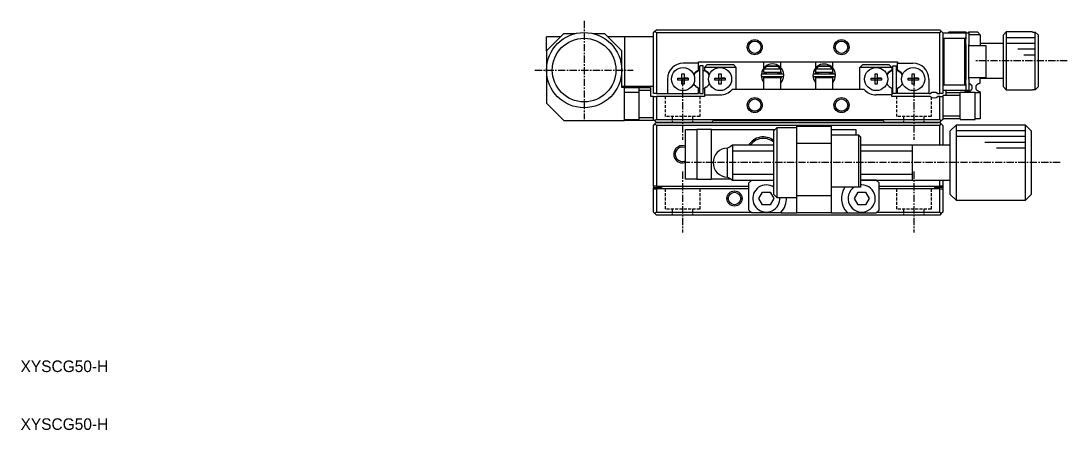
# Model space of a CAD drawing. Extents: x 10 to 381, y 10 to 229.
# Drawn here: x 10.1 to 190.9, y 10 to 80.7 of the extents above; entities that cross this region are included whole.
import ezdxf

# ---------------------------------------------------------------- set-up
doc = ezdxf.new("R2010")
doc.units = 0
doc.linetypes.add('CENTER', pattern=[2, 1.25, -0.25, 0.25, -0.25])
doc.linetypes.add('DASHED', pattern=[0.75, 0.5, -0.25])
doc.layers.get('0').update_dxf_attribs({"linetype": 'CONTINUOUS'})
doc.layers.add('CENTER', color=1, linetype='CENTER')
doc.styles.get("Standard").update_dxf_attribs({"font": 'FGP教科書体NT-M'})

msp = doc.modelspace()

# ---------------------------------------------------------------- linework, layer by layer
at = {"color": 7, "linetype": 'CONTINUOUS'}
for p, q in [((103.94, 78.5), (100.94, 75.5)), ((100.94, 75.5), (100.94, 77.95)), ((103.39, 77.95), (100.94, 77.95)), ((103.94, 78.5), (105.84, 78.5)), ((109.04, 78.5), (110.94, 78.5)), ((113.94, 75.5), (110.94, 78.5)), ((114.44, 77.95), (111.49, 77.95)), ((114.44, 77.95), (114.44, 69.35)), ((119.44, 77.95), (114.44, 77.95)), ((119.44, 78.65), (119.69, 78.9)), ((119.44, 68.15), (119.44, 78.65)), ((119.69, 78.9), (119.94, 79.15)), ((119.69, 78.9), (119.94, 78.65)), ((119.94, 79.15), (168.94, 79.15)), ((119.94, 78.65), (119.94, 68.15)), ((168.94, 78.65), (119.94, 78.65)), ((169.19, 78.9), (168.94, 79.15)), ((168.94, 78.65), (169.19, 78.9)), ((168.94, 68.15), (168.94, 78.65)), ((169.19, 78.9), (169.44, 78.65)), ((169.44, 78.65), (173.44, 78.65)), ((169.44, 78.65), (169.44, 68.15)), ((169.44, 77.85), (169.64, 77.65)), ((170.54, 78.8), (170.39, 78.65)), ((170.54, 78.8), (173.44, 78.8)), ((173.24, 77.65), (173.44, 77.85)), ((173.44, 78.8), (173.44, 78.65)), ((173.44, 78.65), (173.44, 77.85)), ((173.44, 78.65), (173.94, 78.65)), ((173.44, 77.85), (173.44, 77.52)), ((173.44, 77.52), (173.44, 77.85)), ((173.94, 78.8), (175.44, 78.8)), ((173.94, 78.65), (173.94, 78.8)), ((173.94, 78.65), (173.94, 76.65)), ((175.94, 78.3), (173.94, 78.3)), ((175.94, 78.3), (175.44, 78.8)), ((175.94, 78.3), (175.94, 76.4)), ((180.44, 78.8), (179.94, 78.3)), ((179.94, 69.3), (179.94, 78.3)), ((180.44, 78.8), (180.44, 68.8)), ((184.94, 78.8), (180.44, 78.8)), ((184.94, 78.8), (184.94, 78.78)), ((184.94, 78.78), (185.44, 78.78)), ((185.44, 68.81), (185.44, 78.78)), ((185.44, 78.78), (185.94, 78.28)), ((185.94, 78.28), (185.94, 69.32)), ((173.24, 77.65), (169.64, 77.65)), ((169.64, 77.65), (169.64, 69.65)), ((173.24, 69.65), (173.24, 77.65)), ((173.44, 76.65), (173.44, 77.52)), ((173.44, 76.65), (173.44, 70.65)), ((173.94, 70.65), (173.94, 76.65)), ((176.94, 76.4), (173.94, 76.4)), ((179.94, 76.8), (175.94, 76.8)), ((176.94, 70.9), (176.94, 76.4)), ((100.94, 75.5), (100.94, 72.2)), ((113.94, 72.2), (113.94, 75.5)), ((127.24, 73.4), (124.59, 73.4)), ((127.24, 73.65), (159.44, 73.65)), ((127.24, 73.4), (127.24, 73.65)), ((127.24, 72.19), (127.24, 73.4)), ((127.44, 68.15), (127.44, 72.95)), ((128.04, 72.95), (127.44, 72.95)), ((128.04, 68.15), (128.04, 72.95)), ((128.24, 72.65), (128.74, 73.15)), ((128.24, 72.65), (128.24, 72.19)), ((130.94, 72.65), (128.24, 72.65)), ((128.74, 73.15), (133.24, 73.15)), ((133.74, 72.65), (130.94, 72.65)), ((133.24, 73.15), (133.74, 72.65)), ((133.74, 68.85), (133.74, 72.65)), ((138.44, 73.65), (138.44, 72.47)), ((138.44, 72.47), (138.44, 72.47)), ((138.44, 72.47), (138.44, 72.47)), ((138.5, 72.35), (139.03, 72.85)), ((139.03, 72.85), (140.86, 72.85)), ((140.86, 72.85), (139.03, 72.85)), ((140.86, 72.85), (141.39, 72.35)), ((141.44, 72.63), (141.44, 73.65)), ((147.44, 73.65), (147.44, 72.53)), ((147.5, 72.35), (148.03, 72.85)), ((148.03, 72.85), (149.86, 72.85)), ((149.86, 72.85), (148.03, 72.85)), ((149.86, 72.85), (150.39, 72.35)), ((150.44, 72.55), (150.44, 73.65)), ((150.44, 72.55), (150.44, 72.55)), ((150.44, 72.55), (150.44, 72.55)), ((155.14, 72.65), (155.64, 73.15)), ((155.14, 68.85), (155.14, 72.65)), ((157.94, 72.65), (155.14, 72.65)), ((155.64, 73.15), (160.14, 73.15)), ((160.64, 72.65), (157.94, 72.65)), ((159.44, 73.65), (161.64, 73.65)), ((160.14, 73.15), (160.64, 72.65)), ((160.64, 72.65), (160.64, 72.19)), ((160.84, 68.15), (160.84, 72.95)), ((160.84, 72.95), (161.44, 72.95)), ((161.44, 68.15), (161.44, 72.95)), ((161.64, 73.65), (161.64, 73.4)), ((161.64, 73.4), (164.29, 73.4)), ((161.64, 72.19), (161.64, 73.4)), ((100.94, 72.2), (100.94, 66.5)), ((113.94, 69.2), (113.94, 72.2)), ((121.84, 70.65), (121.84, 68.15)), ((123.66, 70.83), (124.36, 70.83)), ((123.66, 70.47), (123.66, 70.83)), ((123.66, 70.83), (124.36, 70.83)), ((124.36, 71.53), (124.72, 71.53)), ((124.36, 70.83), (124.36, 71.53)), ((124.38, 70.82), (124.36, 70.83)), ((124.38, 70.48), (124.38, 70.82)), ((124.38, 70.82), (124.71, 70.82)), ((124.71, 70.82), (124.72, 70.83)), ((124.71, 70.82), (124.71, 70.48)), ((124.72, 71.53), (124.72, 70.83)), ((124.72, 70.83), (125.43, 70.83)), ((125.43, 70.83), (124.72, 70.83)), ((125.43, 70.83), (125.43, 70.47)), ((126.95, 72.02), (127.24, 72.19)), ((128.24, 72.19), (128.54, 72.02)), ((130.06, 70.83), (130.76, 70.83)), ((130.06, 70.47), (130.06, 70.83)), ((130.06, 70.83), (130.76, 70.83)), ((130.76, 71.53), (131.12, 71.53)), ((130.76, 70.83), (130.76, 71.53)), ((130.78, 70.82), (130.76, 70.83)), ((130.78, 70.48), (130.78, 70.82)), ((130.78, 70.82), (131.11, 70.82)), ((131.11, 70.82), (131.12, 70.83)), ((131.11, 70.82), (131.11, 70.48)), ((131.12, 71.53), (131.12, 70.83)), ((131.12, 70.83), (131.83, 70.83)), ((131.83, 70.83), (131.12, 70.83)), ((131.83, 70.83), (131.83, 70.47)), ((138.2, 72.03), (138.06, 71.34)), ((138.17, 71.88), (138.16, 71.85)), ((138.16, 71.85), (138.16, 71.81)), ((138.16, 71.81), (138.16, 71.78)), ((138.16, 71.78), (138.17, 71.74)), ((138.18, 71.95), (138.17, 71.91)), ((138.17, 71.91), (138.17, 71.88)), ((138.17, 71.74), (138.17, 71.71)), ((138.17, 71.71), (138.18, 71.67)), ((138.19, 71.98), (138.18, 71.95)), ((138.18, 71.67), (138.18, 71.64)), ((138.18, 71.64), (138.19, 71.61)), ((138.21, 72.05), (138.19, 72.02)), ((138.19, 72.02), (138.19, 71.98)), ((138.19, 71.61), (138.2, 71.57)), ((138.2, 71.57), (138.22, 71.54)), ((138.22, 72.08), (138.21, 72.05)), ((138.22, 72.09), (138.44, 72.02)), ((138.23, 72.08), (138.22, 72.08)), ((138.22, 72.08), (138.22, 72.08)), ((138.22, 72.08), (138.22, 72.08)), ((138.22, 71.54), (138.23, 71.51)), ((138.24, 72.08), (138.23, 72.08)), ((138.23, 72.08), (138.23, 72.08)), ((138.23, 71.51), (138.23, 71.51)), ((138.25, 72.08), (138.24, 72.08)), ((138.26, 72.08), (138.25, 72.08)), ((138.27, 72.07), (138.26, 72.08)), ((138.26, 72.08), (138.26, 72.08)), ((141.76, 71.51), (138.26, 71.51)), ((138.26, 71.11), (141.76, 71.11)), ((138.28, 72.07), (138.27, 72.07)), ((138.3, 72.07), (138.28, 72.07)), ((138.31, 72.06), (138.3, 72.07)), ((138.32, 72.06), (138.31, 72.06)), ((138.33, 72.05), (138.32, 72.06)), ((138.35, 72.05), (138.33, 72.05)), ((138.36, 72.04), (138.35, 72.05)), ((138.37, 72.04), (138.36, 72.04)), ((138.39, 72.03), (138.37, 72.04)), ((138.4, 72.03), (138.39, 72.03)), ((138.42, 72.02), (138.4, 72.03)), ((138.43, 72.02), (138.42, 72.02)), ((138.44, 72.01), (138.43, 72.02)), ((138.5, 72.35), (138.44, 72.35)), ((138.44, 72.35), (138.44, 71.85)), ((138.44, 71.85), (141.44, 71.85)), ((138.94, 70.85), (138.44, 70.85)), ((141.44, 70.85), (138.44, 70.85)), ((138.44, 70.85), (138.44, 68.85)), ((138.53, 70.85), (138.47, 71.11)), ((141.39, 72.35), (138.5, 72.35)), ((138.56, 71.84), (138.57, 71.85)), ((138.56, 71.83), (138.56, 71.84)), ((138.56, 71.81), (138.56, 71.83)), ((138.56, 71.8), (138.56, 71.81)), ((138.56, 71.78), (138.56, 71.8)), ((138.57, 71.77), (138.56, 71.78)), ((138.57, 71.75), (138.57, 71.77)), ((138.57, 71.74), (138.57, 71.75)), ((138.57, 71.72), (138.57, 71.74)), ((138.58, 71.71), (138.57, 71.72)), ((138.58, 71.7), (138.58, 71.71)), ((138.59, 71.68), (138.58, 71.7)), ((138.6, 71.67), (138.59, 71.68)), ((138.6, 71.66), (138.6, 71.67)), ((138.61, 71.64), (138.6, 71.66)), ((138.61, 71.65), (138.94, 71.65)), ((138.62, 71.63), (138.61, 71.64)), ((138.63, 71.62), (138.62, 71.63)), ((138.64, 71.61), (138.63, 71.62)), ((138.65, 71.6), (138.64, 71.61)), ((138.66, 71.59), (138.65, 71.6)), ((138.67, 71.58), (138.66, 71.59)), ((138.68, 71.57), (138.67, 71.58)), ((138.7, 71.56), (138.68, 71.57)), ((138.71, 71.55), (138.7, 71.56)), ((138.72, 71.55), (138.71, 71.55)), ((138.73, 71.54), (138.72, 71.55)), ((138.75, 71.53), (138.73, 71.54)), ((138.76, 71.53), (138.75, 71.53)), ((138.78, 71.52), (138.76, 71.53)), ((138.79, 71.52), (138.78, 71.52)), ((138.8, 71.52), (138.79, 71.52)), ((138.82, 71.51), (138.8, 71.52)), ((138.83, 71.51), (138.82, 71.51)), ((138.85, 71.51), (138.83, 71.51)), ((138.86, 71.51), (138.85, 71.51)), ((138.94, 71.85), (138.94, 71.51)), ((138.94, 71.11), (138.94, 70.85)), ((140.94, 70.85), (138.94, 70.85)), ((140.94, 70.85), (138.94, 70.85)), ((140.94, 71.51), (140.94, 71.85)), ((140.94, 71.65), (141.41, 71.65)), ((140.94, 70.85), (140.94, 71.11)), ((141.44, 70.85), (140.94, 70.85)), ((141.17, 71.51), (141.16, 71.51)), ((141.18, 71.51), (141.17, 71.51)), ((141.2, 71.51), (141.18, 71.51)), ((141.21, 71.52), (141.2, 71.51)), ((141.22, 71.52), (141.21, 71.52)), ((141.24, 71.52), (141.22, 71.52)), ((141.25, 71.53), (141.24, 71.52)), ((141.27, 71.53), (141.25, 71.53)), ((141.28, 71.54), (141.27, 71.53)), ((141.29, 71.54), (141.28, 71.54)), ((141.31, 71.55), (141.29, 71.54)), ((141.32, 71.56), (141.31, 71.55)), ((141.33, 71.57), (141.32, 71.56)), ((141.34, 71.57), (141.33, 71.57)), ((141.36, 71.58), (141.34, 71.57)), ((141.37, 71.59), (141.36, 71.58)), ((141.38, 71.6), (141.37, 71.59)), ((141.39, 71.61), (141.38, 71.6)), ((141.44, 72.35), (141.39, 72.35)), ((141.4, 71.63), (141.39, 71.61)), ((141.41, 71.64), (141.4, 71.63)), ((141.42, 71.66), (141.41, 71.65)), ((141.41, 71.65), (141.41, 71.64)), ((141.43, 71.68), (141.42, 71.66)), ((141.44, 71.7), (141.43, 71.69)), ((141.43, 71.69), (141.43, 71.68)), ((141.44, 71.85), (141.44, 72.35)), ((141.44, 71.72), (141.44, 71.85)), ((141.45, 71.72), (141.44, 71.7)), ((141.44, 68.85), (141.44, 70.85)), ((141.44, 71.9), (141.46, 71.85)), ((141.44, 71.9), (141.46, 71.85)), ((141.46, 71.76), (141.45, 71.75)), ((141.45, 71.75), (141.45, 71.73)), ((141.45, 71.73), (141.45, 71.72)), ((141.48, 70.82), (141.44, 70.72)), ((141.46, 71.85), (141.55, 71.51)), ((141.46, 71.85), (141.46, 71.83)), ((141.46, 71.83), (141.46, 71.82)), ((141.46, 71.82), (141.46, 71.8)), ((141.46, 71.8), (141.46, 71.79)), ((141.46, 71.79), (141.46, 71.78)), ((141.46, 71.78), (141.46, 71.76)), ((141.55, 71.11), (141.48, 70.82)), ((141.8, 72.08), (141.78, 72.13)), ((141.82, 72.03), (141.8, 72.08)), ((141.96, 71.33), (141.96, 71.43)), ((147.14, 72.02), (147, 71.33)), ((147.11, 71.84), (147.1, 71.8)), ((147.1, 71.8), (147.11, 71.77)), ((147.12, 71.94), (147.11, 71.9)), ((147.11, 71.9), (147.11, 71.87)), ((147.11, 71.87), (147.11, 71.84)), ((147.11, 71.77), (147.11, 71.73)), ((147.11, 71.73), (147.11, 71.7)), ((147.11, 71.7), (147.12, 71.66)), ((147.13, 71.97), (147.12, 71.94)), ((147.12, 71.66), (147.12, 71.63)), ((147.12, 71.63), (147.13, 71.6)), ((147.14, 72), (147.13, 71.97)), ((147.13, 71.6), (147.14, 71.56)), ((147.15, 72.04), (147.14, 72)), ((147.14, 71.56), (147.16, 71.53)), ((147.16, 72.07), (147.15, 72.04)), ((147.16, 72.08), (147.39, 72.01)), ((147.17, 72.07), (147.16, 72.07)), ((147.16, 72.07), (147.16, 72.07)), ((147.16, 71.53), (147.17, 71.5)), ((147.18, 72.07), (147.17, 72.07)), ((147.17, 72.07), (147.17, 72.07)), ((147.17, 71.5), (147.17, 71.5)), ((147.19, 72.07), (147.18, 72.07)), ((147.18, 72.07), (147.18, 72.07)), ((147.2, 72.07), (147.19, 72.07)), ((147.21, 72.07), (147.2, 72.07)), ((150.7, 71.5), (147.2, 71.5)), ((147.2, 71.1), (150.7, 71.1)), ((147.22, 72.06), (147.21, 72.07)), ((147.23, 72.06), (147.22, 72.06)), ((147.24, 72.06), (147.23, 72.06)), ((147.25, 72.05), (147.24, 72.06)), ((147.27, 72.05), (147.25, 72.05)), ((147.28, 72.04), (147.27, 72.05)), ((147.29, 72.04), (147.28, 72.04)), ((147.31, 72.03), (147.29, 72.04)), ((147.32, 72.03), (147.31, 72.03)), ((147.34, 72.02), (147.32, 72.03)), ((147.35, 72.01), (147.34, 72.02)), ((147.36, 72.01), (147.35, 72.01)), ((147.38, 72), (147.36, 72.01)), ((147.39, 72), (147.38, 72)), ((147.39, 72.01), (147.44, 71.98)), ((147.41, 71.99), (147.39, 72)), ((147.42, 71.98), (147.41, 71.99)), ((147.47, 70.85), (147.41, 71.1)), ((147.43, 71.98), (147.42, 71.98)), ((147.44, 71.97), (147.43, 71.98)), ((147.5, 72.35), (147.44, 72.35)), ((147.44, 72.35), (147.44, 71.85)), ((147.44, 71.85), (150.44, 71.85)), ((147.94, 70.85), (147.44, 70.85)), ((150.44, 70.85), (147.44, 70.85)), ((147.44, 70.85), (147.44, 68.85)), ((150.39, 72.35), (147.5, 72.35)), ((147.5, 71.8), (147.51, 71.82)), ((147.5, 71.79), (147.5, 71.8)), ((147.51, 71.77), (147.5, 71.79)), ((147.51, 71.84), (147.51, 71.85)), ((147.51, 71.83), (147.51, 71.84)), ((147.51, 71.82), (147.51, 71.83)), ((147.51, 71.76), (147.51, 71.77)), ((147.51, 71.74), (147.51, 71.76)), ((147.51, 71.73), (147.51, 71.74)), ((147.52, 71.71), (147.51, 71.73)), ((147.52, 71.7), (147.52, 71.71)), ((147.53, 71.68), (147.52, 71.7)), ((147.53, 71.67), (147.53, 71.68)), ((147.54, 71.66), (147.53, 71.67)), ((147.55, 71.65), (147.54, 71.66)), ((147.54, 71.65), (147.94, 71.65)), ((147.55, 71.63), (147.55, 71.65)), ((147.56, 71.62), (147.55, 71.63)), ((147.57, 71.61), (147.56, 71.62)), ((147.58, 71.6), (147.57, 71.61)), ((147.59, 71.59), (147.58, 71.6)), ((147.6, 71.58), (147.59, 71.59)), ((147.61, 71.57), (147.6, 71.58)), ((147.63, 71.56), (147.61, 71.57)), ((147.64, 71.55), (147.63, 71.56)), ((147.65, 71.54), (147.64, 71.55)), ((147.66, 71.54), (147.65, 71.54)), ((147.68, 71.53), (147.66, 71.54)), ((147.69, 71.52), (147.68, 71.53)), ((147.7, 71.52), (147.69, 71.52)), ((147.72, 71.51), (147.7, 71.52)), ((147.73, 71.51), (147.72, 71.51)), ((147.75, 71.51), (147.73, 71.51)), ((147.76, 71.5), (147.75, 71.51)), ((147.78, 71.5), (147.76, 71.5)), ((147.79, 71.5), (147.78, 71.5)), ((147.8, 71.5), (147.79, 71.5)), ((147.94, 71.85), (147.94, 71.5)), ((147.94, 71.1), (147.94, 70.85)), ((149.94, 70.85), (147.94, 70.85)), ((149.94, 70.85), (147.94, 70.85)), ((149.94, 71.5), (149.94, 71.85)), ((149.94, 71.65), (150.36, 71.65)), ((149.94, 70.85), (149.94, 71.1)), ((150.44, 70.85), (149.94, 70.85)), ((150.11, 71.5), (150.1, 71.5)), ((150.12, 71.5), (150.11, 71.5)), ((150.14, 71.5), (150.12, 71.5)), ((150.15, 71.5), (150.14, 71.5)), ((150.17, 71.51), (150.15, 71.5)), ((150.18, 71.51), (150.17, 71.51)), ((150.2, 71.52), (150.18, 71.51)), ((150.21, 71.52), (150.2, 71.52)), ((150.22, 71.53), (150.21, 71.52)), ((150.24, 71.53), (150.22, 71.53)), ((150.25, 71.54), (150.24, 71.53)), ((150.26, 71.55), (150.25, 71.54)), ((150.27, 71.55), (150.26, 71.55)), ((150.29, 71.56), (150.27, 71.55)), ((150.3, 71.57), (150.29, 71.56)), ((150.31, 71.58), (150.3, 71.57)), ((150.32, 71.59), (150.31, 71.58)), ((150.33, 71.6), (150.32, 71.59)), ((150.34, 71.62), (150.33, 71.6)), ((150.35, 71.63), (150.34, 71.62)), ((150.36, 71.64), (150.35, 71.63)), ((150.37, 71.67), (150.36, 71.65)), ((150.36, 71.65), (150.36, 71.64)), ((150.38, 71.68), (150.37, 71.67)), ((150.39, 71.71), (150.38, 71.69)), ((150.38, 71.69), (150.38, 71.68)), ((150.44, 72.35), (150.39, 72.35)), ((150.4, 71.74), (150.39, 71.72)), ((150.39, 71.72), (150.39, 71.71)), ((150.4, 71.85), (150.49, 71.5)), ((150.4, 71.85), (150.4, 71.84)), ((150.4, 71.84), (150.4, 71.82)), ((150.4, 71.82), (150.4, 71.81)), ((150.4, 71.81), (150.4, 71.79)), ((150.4, 71.79), (150.4, 71.78)), ((150.4, 71.78), (150.4, 71.76)), ((150.4, 71.76), (150.4, 71.75)), ((150.4, 71.75), (150.4, 71.74)), ((150.44, 71.85), (150.44, 72.35)), ((150.49, 71.1), (150.44, 70.85)), ((150.44, 68.85), (150.44, 70.85)), ((150.74, 72.07), (150.74, 72.08)), ((150.77, 72.01), (150.75, 72.07)), ((150.9, 71.32), (150.9, 71.42)), ((157.06, 70.83), (157.76, 70.83)), ((157.06, 70.47), (157.06, 70.83)), ((157.06, 70.83), (157.76, 70.83)), ((157.76, 71.53), (158.12, 71.53)), ((157.76, 70.83), (157.76, 71.53)), ((157.78, 70.82), (157.76, 70.83)), ((157.78, 70.48), (157.78, 70.82)), ((157.78, 70.82), (158.11, 70.82)), ((158.11, 70.82), (158.12, 70.83)), ((158.11, 70.82), (158.11, 70.48)), ((158.12, 71.53), (158.12, 70.83)), ((158.12, 70.83), (158.83, 70.83)), ((158.83, 70.83), (158.12, 70.83)), ((158.83, 70.83), (158.83, 70.47)), ((160.64, 72.19), (160.35, 72.02)), ((161.94, 72.02), (161.64, 72.19)), ((163.46, 70.83), (164.16, 70.83)), ((163.46, 70.47), (163.46, 70.83)), ((163.46, 70.83), (164.16, 70.83)), ((164.16, 71.53), (164.52, 71.53)), ((164.16, 70.83), (164.16, 71.53)), ((164.18, 70.82), (164.16, 70.83)), ((164.18, 70.48), (164.18, 70.82)), ((164.18, 70.82), (164.51, 70.82)), ((164.51, 70.82), (164.52, 70.83)), ((164.51, 70.82), (164.51, 70.48)), ((164.52, 71.53), (164.52, 70.83)), ((164.52, 70.83), (165.23, 70.83)), ((165.23, 70.83), (164.52, 70.83)), ((165.23, 70.83), (165.23, 70.47)), ((167.04, 70.65), (167.04, 68.15)), ((173.44, 69.78), (173.44, 70.65)), ((173.94, 70.9), (176.94, 70.9)), ((173.94, 70.65), (173.94, 68.65)), ((175.94, 69.95), (175.94, 70.9)), ((175.94, 70.8), (179.94, 70.8)), ((114.44, 69.35), (113.94, 69.35)), ((114.44, 69.2), (113.94, 69.2)), ((119.44, 69.35), (114.44, 69.35)), ((114.44, 69.16), (114.44, 69.2)), ((114.44, 69.2), (116.94, 69.2)), ((116.94, 69.16), (114.44, 69.16)), ((114.44, 68.35), (114.44, 69.16)), ((116.94, 69.2), (118.94, 69.2)), ((116.94, 68.7), (116.94, 69.2)), ((118.94, 69.2), (118.94, 68.7)), ((124.36, 70.47), (123.66, 70.47)), ((124.38, 70.48), (124.36, 70.47)), ((124.36, 69.76), (124.36, 70.47)), ((124.72, 69.76), (124.36, 69.76)), ((124.71, 70.48), (124.38, 70.48)), ((124.71, 70.48), (124.72, 70.47)), ((124.72, 70.47), (124.72, 69.76)), ((125.43, 70.47), (124.72, 70.47)), ((127.24, 69.1), (126.95, 69.27)), ((127.24, 68.15), (127.24, 69.1)), ((128.54, 69.27), (128.24, 69.1)), ((128.24, 69.1), (128.24, 67.9)), ((130.76, 70.47), (130.06, 70.47)), ((130.78, 70.48), (130.76, 70.47)), ((130.76, 69.76), (130.76, 70.47)), ((131.12, 69.76), (130.76, 69.76)), ((131.11, 70.48), (130.78, 70.48)), ((131.11, 70.48), (131.12, 70.47)), ((131.12, 70.47), (131.12, 69.76)), ((131.83, 70.47), (131.12, 70.47)), ((155.87, 68.85), (133.02, 68.85)), ((157.76, 70.47), (157.06, 70.47)), ((157.78, 70.48), (157.76, 70.47)), ((157.76, 69.76), (157.76, 70.47)), ((158.12, 69.76), (157.76, 69.76)), ((158.11, 70.48), (157.78, 70.48)), ((158.11, 70.48), (158.12, 70.47)), ((158.12, 70.47), (158.12, 69.76)), ((158.83, 70.47), (158.12, 70.47)), ((160.35, 69.27), (160.64, 69.1)), ((160.64, 69.1), (160.64, 67.9)), ((161.64, 69.1), (161.94, 69.27)), ((161.64, 68.15), (161.64, 69.1)), ((164.16, 70.47), (163.46, 70.47)), ((164.18, 70.48), (164.16, 70.47)), ((164.16, 69.76), (164.16, 70.47)), ((164.52, 69.76), (164.16, 69.76)), ((164.51, 70.48), (164.18, 70.48)), ((164.51, 70.48), (164.52, 70.47)), ((164.52, 70.47), (164.52, 69.76)), ((165.23, 70.47), (164.52, 70.47)), ((169.64, 69.65), (169.44, 69.45)), ((169.64, 69.65), (173.24, 69.65)), ((173.44, 69.45), (173.24, 69.65)), ((173.44, 69.78), (173.44, 69.45)), ((173.44, 69.45), (173.44, 69.78)), ((173.44, 69.45), (173.44, 68.65)), ((173.94, 69.92), (173.97, 69.91)), ((173.97, 69.91), (174, 69.91)), ((174, 69.91), (174.02, 69.9)), ((174.02, 69.9), (174.04, 69.89)), ((174.04, 69.89), (174.07, 69.88)), ((174.07, 69.88), (174.09, 69.87)), ((174.09, 69.87), (174.11, 69.85)), ((174.11, 69.85), (174.13, 69.84)), ((174.13, 69.84), (174.16, 69.82)), ((174.16, 69.82), (174.18, 69.81)), ((174.18, 69.81), (174.2, 69.79)), ((174.2, 69.79), (174.22, 69.78)), ((174.22, 69.78), (174.25, 69.76)), ((174.25, 69.76), (174.27, 69.73)), ((174.27, 69.73), (174.29, 69.71)), ((174.29, 69.71), (174.31, 69.7)), ((174.31, 69.7), (174.32, 69.68)), ((174.32, 69.68), (174.34, 69.66)), ((174.36, 68.76), (174.33, 68.72)), ((174.34, 69.66), (174.36, 69.63)), ((174.36, 69.63), (174.38, 69.6)), ((174.38, 68.8), (174.36, 68.76)), ((174.38, 69.6), (174.4, 69.57)), ((174.41, 68.85), (174.38, 68.8)), ((174.4, 69.57), (174.41, 69.54)), ((174.41, 69.54), (174.42, 69.52)), ((174.43, 68.89), (174.41, 68.85)), ((174.42, 69.52), (174.44, 69.49)), ((174.45, 68.93), (174.43, 68.89)), ((174.44, 69.49), (174.45, 69.46)), ((174.45, 69.46), (174.46, 69.43)), ((174.46, 68.97), (174.45, 68.93)), ((174.46, 69.43), (174.47, 69.4)), ((174.47, 69.01), (174.46, 68.97)), ((174.47, 69.4), (174.48, 69.36)), ((174.48, 69.05), (174.47, 69.01)), ((174.48, 69.36), (174.48, 69.32)), ((174.48, 69.32), (174.49, 69.29)), ((174.49, 69.09), (174.48, 69.05)), ((174.49, 69.29), (174.49, 69.25)), ((174.49, 69.25), (174.49, 69.22)), ((174.49, 69.22), (174.49, 69.18)), ((174.49, 69.18), (174.49, 69.13)), ((174.49, 69.13), (174.49, 69.09)), ((175.19, 69.2), (175.2, 69.23)), ((175.2, 69.17), (175.19, 69.2)), ((175.2, 69.31), (175.21, 69.34)), ((175.2, 69.27), (175.2, 69.31)), ((175.2, 69.23), (175.2, 69.27)), ((175.2, 69.14), (175.2, 69.17)), ((175.2, 69.1), (175.2, 69.14)), ((175.21, 69.07), (175.2, 69.1)), ((175.21, 69.34), (175.22, 69.37)), ((175.21, 69.03), (175.21, 69.07)), ((175.23, 68.98), (175.21, 69.03)), ((175.22, 69.4), (175.23, 69.43)), ((175.22, 69.37), (175.22, 69.4)), ((175.23, 69.43), (175.24, 69.46)), ((175.24, 68.93), (175.23, 68.98)), ((175.24, 69.46), (175.25, 69.49)), ((175.26, 68.89), (175.24, 68.93)), ((175.25, 69.49), (175.26, 69.51)), ((175.26, 69.51), (175.28, 69.54)), ((175.28, 68.84), (175.26, 68.89)), ((175.28, 69.54), (175.29, 69.57)), ((175.31, 68.8), (175.28, 68.84)), ((175.29, 69.57), (175.31, 69.59)), ((175.31, 69.59), (175.33, 69.62)), ((175.33, 68.76), (175.31, 68.8)), ((175.33, 69.62), (175.34, 69.65)), ((175.36, 68.73), (175.33, 68.76)), ((175.34, 69.65), (175.37, 69.67)), ((175.37, 69.67), (175.38, 69.7)), ((175.38, 69.7), (175.41, 69.72)), ((175.41, 69.72), (175.43, 69.74)), ((175.43, 69.74), (175.45, 69.76)), ((175.45, 69.76), (175.47, 69.78)), ((175.47, 69.78), (175.49, 69.79)), ((175.49, 69.79), (175.51, 69.81)), ((175.51, 69.81), (175.54, 69.83)), ((175.54, 69.83), (175.56, 69.84)), ((175.56, 69.84), (175.58, 69.85)), ((175.58, 69.85), (175.6, 69.86)), ((175.6, 69.86), (175.62, 69.88)), ((175.62, 69.88), (175.65, 69.89)), ((175.65, 69.89), (175.67, 69.9)), ((175.67, 69.9), (175.7, 69.91)), ((175.7, 69.91), (175.72, 69.91)), ((175.72, 69.91), (175.75, 69.92)), ((175.75, 69.92), (175.78, 69.93)), ((175.78, 69.93), (175.81, 69.94)), ((175.81, 69.94), (175.84, 69.94)), ((175.84, 69.94), (175.88, 69.95)), ((175.88, 69.95), (175.91, 69.95)), ((175.91, 69.95), (175.94, 69.95)), ((179.94, 69.3), (180.44, 68.8)), ((180.44, 68.8), (184.94, 68.8)), ((184.94, 68.81), (184.94, 68.8)), ((185.44, 68.81), (184.94, 68.81)), ((185.94, 69.32), (185.44, 68.81)), ((114.34, 68.35), (114.34, 63.65)), ((116.94, 68.35), (114.34, 68.35)), ((118.94, 68.7), (116.94, 68.7)), ((116.94, 64), (116.94, 68.7)), ((118.94, 68.7), (118.94, 67.7)), ((118.94, 67.7), (119.44, 67.7)), ((119.94, 68.15), (119.44, 68.15)), ((119.44, 67.65), (119.44, 67.7)), ((119.44, 63.65), (119.44, 67.65)), ((119.44, 67.65), (119.94, 67.65)), ((119.94, 68.15), (121.84, 68.15)), ((119.94, 67.65), (119.94, 63.65)), ((128.24, 67.65), (119.94, 67.65)), ((121.84, 68.15), (127.24, 68.15)), ((127.44, 68.15), (128.04, 68.15)), ((128.24, 67.9), (128.24, 67.65)), ((128.24, 67.9), (130.94, 67.9)), ((160.64, 67.9), (157.94, 67.9)), ((160.64, 67.65), (160.64, 67.9)), ((167.28, 67.65), (160.64, 67.65)), ((161.44, 68.15), (160.84, 68.15)), ((167.04, 68.15), (161.64, 68.15)), ((167.04, 68.15), (167.34, 68.15)), ((168.54, 68.15), (168.94, 68.15)), ((168.94, 67.65), (168.61, 67.65)), ((169.44, 68.15), (168.94, 68.15)), ((168.94, 63.65), (168.94, 67.65)), ((168.94, 67.65), (169.44, 67.65)), ((173.44, 68.65), (169.44, 68.65)), ((169.44, 67.8), (169.44, 67.65)), ((170.04, 67.8), (169.44, 67.8)), ((169.44, 67.65), (169.44, 63.65)), ((170.04, 68.3), (170.04, 68.65)), ((170.04, 67.8), (170.04, 68.3)), ((170.04, 68.3), (172.44, 68.3)), ((172.44, 67.8), (170.04, 67.8)), ((172.44, 68.35), (172.44, 68.3)), ((175.04, 68.35), (172.44, 68.35)), ((172.44, 67.8), (172.44, 68.3)), ((172.44, 64.3), (172.44, 67.8)), ((173.24, 68.64), (173.24, 68.65)), ((173.28, 68.61), (173.24, 68.64)), ((173.32, 68.58), (173.28, 68.61)), ((173.35, 68.56), (173.32, 68.58)), ((173.38, 68.54), (173.35, 68.56)), ((173.41, 68.53), (173.38, 68.54)), ((173.43, 68.52), (173.41, 68.53)), ((173.46, 68.5), (173.43, 68.52)), ((173.94, 68.65), (173.44, 68.65)), ((173.48, 68.5), (173.46, 68.5)), ((173.51, 68.49), (173.48, 68.5)), ((173.53, 68.48), (173.51, 68.49)), ((173.55, 68.47), (173.53, 68.48)), ((173.57, 68.47), (173.55, 68.47)), ((173.59, 68.47), (173.57, 68.47)), ((173.6, 68.46), (173.59, 68.47)), ((173.62, 68.46), (173.6, 68.46)), ((173.64, 68.46), (173.62, 68.46)), ((173.66, 68.45), (173.64, 68.46)), ((173.67, 68.45), (173.66, 68.45)), ((173.68, 68.45), (173.67, 68.45)), ((173.69, 68.45), (173.68, 68.45)), ((173.71, 68.45), (173.69, 68.45)), ((173.72, 68.45), (173.71, 68.45)), ((173.73, 68.45), (173.72, 68.45)), ((173.75, 68.45), (173.73, 68.45)), ((173.76, 68.45), (173.75, 68.45)), ((173.77, 68.45), (173.76, 68.45)), ((173.78, 68.45), (173.77, 68.45)), ((173.79, 68.45), (173.78, 68.45)), ((173.8, 68.45), (173.79, 68.45)), ((173.81, 68.45), (173.8, 68.45)), ((173.83, 68.45), (173.81, 68.45)), ((173.84, 68.45), (173.83, 68.45)), ((173.86, 68.46), (173.84, 68.45)), ((173.87, 68.46), (173.86, 68.46)), ((173.89, 68.46), (173.87, 68.46)), ((173.9, 68.46), (173.89, 68.46)), ((173.91, 68.47), (173.9, 68.46)), ((173.93, 68.47), (173.91, 68.47)), ((173.94, 68.47), (173.93, 68.47)), ((173.97, 68.48), (173.94, 68.47)), ((174, 68.49), (173.97, 68.48)), ((174.02, 68.5), (174, 68.49)), ((174.04, 68.51), (174.02, 68.5)), ((174.05, 68.51), (174.04, 68.51)), ((174.09, 68.53), (174.05, 68.51)), ((174.12, 68.55), (174.09, 68.53)), ((174.15, 68.57), (174.12, 68.55)), ((174.18, 68.58), (174.15, 68.57)), ((174.22, 68.62), (174.18, 68.58)), ((174.26, 68.65), (174.22, 68.62)), ((174.29, 68.69), (174.26, 68.65)), ((174.33, 68.72), (174.29, 68.69)), ((175.04, 63.65), (175.04, 68.35)), ((175.04, 68.3), (175.94, 68.3)), ((175.39, 68.69), (175.36, 68.73)), ((175.42, 68.66), (175.39, 68.69)), ((175.46, 68.63), (175.42, 68.66)), ((175.49, 68.6), (175.46, 68.63)), ((175.53, 68.57), (175.49, 68.6)), ((175.57, 68.55), (175.53, 68.57)), ((175.61, 68.53), (175.57, 68.55)), ((175.64, 68.51), (175.61, 68.53)), ((175.67, 68.5), (175.64, 68.51)), ((175.7, 68.49), (175.67, 68.5)), ((175.72, 68.48), (175.7, 68.49)), ((175.74, 68.48), (175.72, 68.48)), ((175.76, 68.47), (175.74, 68.48)), ((175.78, 68.47), (175.76, 68.47)), ((175.79, 68.46), (175.78, 68.47)), ((175.81, 68.46), (175.79, 68.46)), ((175.83, 68.46), (175.81, 68.46)), ((175.85, 68.45), (175.83, 68.46)), ((175.86, 68.45), (175.85, 68.45)), ((175.87, 68.45), (175.86, 68.45)), ((175.89, 68.45), (175.87, 68.45)), ((175.9, 68.45), (175.89, 68.45)), ((175.91, 68.45), (175.9, 68.45)), ((175.92, 68.45), (175.91, 68.45)), ((175.93, 68.45), (175.92, 68.45)), ((175.94, 68.45), (175.93, 68.45)), ((175.94, 68.3), (175.94, 68.45)), ((175.94, 68.3), (175.94, 63.8)), ((100.94, 66.5), (103.94, 63.5)), ((103.94, 63.5), (114.44, 63.5)), ((114.34, 63.65), (116.94, 63.65)), ((114.44, 63.57), (114.44, 63.65)), ((114.44, 63.57), (116.94, 63.57)), ((114.44, 63.5), (114.44, 63.57)), ((116.94, 63.5), (114.44, 63.5)), ((116.94, 64), (119.44, 64)), ((116.94, 63.5), (116.94, 64)), ((119.44, 63.5), (116.94, 63.5)), ((119.44, 63.65), (119.44, 63.5)), ((119.69, 63.4), (119.44, 63.65)), ((119.94, 63.65), (119.69, 63.4)), ((119.69, 63.4), (119.94, 63.15)), ((119.94, 63.65), (168.94, 63.65)), ((129.44, 63.15), (129.79, 63.5)), ((129.79, 63.5), (159.09, 63.5)), ((159.09, 63.5), (159.44, 63.15)), ((169.19, 63.4), (168.94, 63.65)), ((168.94, 63.15), (169.19, 63.4)), ((169.44, 63.65), (169.19, 63.4)), ((169.44, 64.3), (172.44, 64.3)), ((172.44, 63.8), (169.44, 63.8)), ((172.44, 63.8), (172.44, 64.3)), ((172.44, 63.8), (172.44, 63.65)), ((172.44, 63.65), (175.04, 63.65)), ((175.94, 63.8), (175.04, 63.8)), ((119.44, 62.65), (119.69, 62.9)), ((119.44, 52.15), (119.44, 62.65)), ((119.94, 63.15), (119.69, 62.9)), ((119.69, 62.9), (119.94, 62.65)), ((119.94, 63.15), (168.94, 63.15)), ((129.44, 63.15), (119.94, 63.15)), ((119.94, 62.65), (119.94, 52.15)), ((168.94, 62.65), (119.94, 62.65)), ((124.94, 53.35), (124.94, 61.95)), ((124.94, 61.95), (126.94, 61.95)), ((126.94, 61.95), (126.94, 53.35)), ((129.44, 61.95), (126.94, 61.95)), ((129.44, 53.35), (129.44, 61.95)), ((129.44, 61.95), (140.49, 61.95)), ((140.74, 62.2), (140.24, 61.7)), ((140.24, 50.7), (140.24, 61.7)), ((140.74, 62.2), (140.74, 50.2)), ((144.24, 62.2), (140.74, 62.2)), ((144.24, 62.5), (150.14, 62.5)), ((144.24, 59.5), (144.24, 62.5)), ((150.14, 62.5), (150.14, 59.5)), ((150.14, 61.95), (154.44, 61.95)), ((154.44, 61.95), (154.44, 60.95)), ((168.94, 63.15), (159.44, 63.15)), ((169.19, 62.9), (168.94, 63.15)), ((168.94, 62.65), (169.19, 62.9)), ((168.94, 59.2), (168.94, 62.65)), ((169.19, 62.9), (169.44, 62.65)), ((169.44, 62.65), (169.44, 59.2)), ((171.74, 62.7), (170.74, 61.7)), ((170.74, 56.15), (170.74, 61.7)), ((171.74, 62.7), (171.74, 56.14)), ((183.74, 62.7), (171.74, 62.7)), ((183.74, 49.7), (183.74, 62.7)), ((184.74, 61.7), (183.74, 62.7)), ((184.74, 61.7), (184.74, 50.7)), ((154.94, 60.95), (150.14, 60.95)), ((154.94, 51.95), (154.94, 60.95)), ((155.24, 60.65), (154.94, 60.95)), ((155.24, 60.65), (155.24, 51.95)), ((132.68, 58.95), (132.24, 58.7)), ((132.24, 56.18), (132.24, 58.7)), ((133.11, 59.2), (132.68, 58.95)), ((133.11, 59.2), (133.11, 56.17)), ((140.24, 59.2), (133.11, 59.2)), ((150.14, 59.5), (144.24, 59.5)), ((144.24, 50.5), (144.24, 59.5)), ((150.14, 59.5), (150.14, 50.5)), ((164.25, 59.2), (155.24, 59.2)), ((164.24, 53.2), (164.24, 59.2)), ((170.74, 59.2), (164.24, 59.2)), ((132.24, 53.7), (132.24, 56.18)), ((133.11, 56.17), (133.11, 53.2)), ((170.74, 50.7), (170.74, 56.15)), ((171.74, 56.14), (171.74, 49.7)), ((126.94, 53.35), (124.94, 53.35)), ((126.94, 53.35), (129.44, 53.35)), ((132.85, 53.35), (129.44, 53.35)), ((132.24, 53.7), (132.68, 53.45)), ((132.68, 53.45), (133.11, 53.2)), ((133.11, 53.2), (140.24, 53.2)), ((136.44, 53.2), (135.94, 52.7)), ((135.94, 48), (135.94, 52.7)), ((136.44, 53.2), (140.22, 53.2)), ((140.22, 53.2), (140.24, 53.2)), ((157.94, 53.2), (155.24, 53.2)), ((155.24, 53.2), (164.24, 53.2)), ((158.44, 52.7), (157.94, 53.2)), ((158.44, 48), (158.44, 52.7)), ((164.24, 53.2), (164.24, 53.2)), ((164.24, 53.2), (170.74, 53.2)), ((164.24, 53.2), (164.25, 53.2)), ((168.94, 52.15), (168.94, 53.2)), ((169.44, 53.2), (169.44, 52.15)), ((119.94, 52.15), (119.44, 52.15)), ((119.44, 52.15), (119.44, 51.9)), ((119.44, 51.9), (120.84, 51.9)), ((119.44, 51.65), (119.44, 51.9)), ((119.44, 47.65), (119.44, 51.65)), ((119.44, 51.65), (119.94, 51.65)), ((119.94, 52.15), (135.94, 52.15)), ((119.94, 51.65), (119.94, 47.65)), ((135.94, 51.65), (119.94, 51.65)), ((120.84, 52.15), (120.84, 51.9)), ((137.67, 50), (138.31, 51.1)), ((138.31, 51.1), (139.58, 51.1)), ((139.58, 51.1), (140.22, 50)), ((140.24, 50.7), (140.74, 50.2)), ((154.94, 51.95), (150.14, 51.95)), ((154.17, 50), (154.81, 51.1)), ((154.81, 51.1), (156.08, 51.1)), ((155.24, 51.95), (154.94, 51.95)), ((156.08, 51.1), (156.72, 50)), ((158.44, 52.15), (168.94, 52.15)), ((168.94, 51.65), (158.44, 51.65)), ((168.04, 52.15), (168.04, 51.9)), ((169.44, 51.9), (168.04, 51.9)), ((169.44, 52.15), (168.94, 52.15)), ((168.94, 47.65), (168.94, 51.65)), ((168.94, 51.65), (169.44, 51.65)), ((169.44, 52.15), (169.44, 51.9)), ((169.44, 51.9), (169.44, 51.65)), ((169.44, 51.65), (169.44, 47.65)), ((170.74, 50.7), (171.74, 49.7)), ((183.74, 49.7), (184.74, 50.7)), ((138.31, 48.9), (137.67, 50)), ((139.58, 48.9), (138.31, 48.9)), ((140.22, 50), (139.58, 48.9)), ((140.74, 50.2), (144.24, 50.2)), ((144.24, 50.5), (150.14, 50.5)), ((144.24, 47.5), (144.24, 50.5)), ((150.14, 50.5), (150.14, 47.5)), ((154.81, 48.9), (154.17, 50)), ((156.08, 48.9), (154.81, 48.9)), ((156.72, 50), (156.08, 48.9)), ((171.74, 49.7), (183.74, 49.7)), ((119.69, 47.4), (119.44, 47.65)), ((119.94, 47.65), (119.69, 47.4)), ((119.94, 47.15), (119.69, 47.4)), ((119.94, 47.65), (136.29, 47.65)), ((168.94, 47.15), (119.94, 47.15)), ((135.94, 48), (136.44, 47.5)), ((141.49, 47.5), (136.44, 47.5)), ((141.46, 47.57), (141.49, 47.5)), ((141.49, 47.5), (144.24, 47.5)), ((150.14, 47.5), (144.24, 47.5)), ((150.14, 47.5), (152.9, 47.5)), ((152.9, 47.5), (152.93, 47.57)), ((152.9, 47.5), (157.94, 47.5)), ((157.94, 47.5), (158.44, 48)), ((158.09, 47.65), (168.94, 47.65)), ((169.19, 47.4), (168.94, 47.65)), ((169.19, 47.4), (168.94, 47.15)), ((169.44, 47.65), (169.19, 47.4))]:
    msp.add_line(p, q, dxfattribs=at)
at = {"color": 3, "linetype": 'CONTINUOUS'}
for p, q in [((185.44, 77.8), (180.44, 77.8)), ((185.44, 76.8), (180.44, 76.8)), ((185.44, 75.8), (182.44, 75.8)), ((185.44, 74.8), (183.44, 74.8)), ((183.74, 61.7), (171.74, 61.7)), ((183.74, 60.7), (171.74, 60.7)), ((183.74, 59.7), (176.74, 59.7)), ((140.24, 58.2), (133.11, 58.2)), ((164.25, 58.2), (155.24, 58.2)), ((183.74, 58.7), (178.74, 58.7)), ((133.11, 54.2), (140.24, 54.2)), ((155.24, 54.2), (164.24, 54.2))]:
    msp.add_line(p, q, dxfattribs=at)
at = {"color": 3, "linetype": 'DASHED'}
for p, q in [((121.44, 67.65), (121.44, 64.15)), ((127.44, 67.65), (127.44, 64.15)), ((161.44, 67.65), (161.44, 64.15)), ((167.44, 67.53), (167.44, 64.15)), ((127.44, 64.15), (121.44, 64.15)), ((122.69, 64.15), (122.69, 63.15)), ((126.19, 64.15), (126.19, 63.15)), ((167.44, 64.15), (161.44, 64.15)), ((162.69, 64.15), (162.69, 63.15)), ((166.19, 64.15), (166.19, 63.15)), ((121.44, 51.65), (121.44, 48.15)), ((127.44, 51.65), (127.44, 48.15)), ((161.44, 51.65), (161.44, 48.15)), ((167.44, 51.65), (167.44, 48.15)), ((127.44, 48.15), (121.44, 48.15)), ((122.69, 48.15), (122.69, 47.15)), ((126.19, 48.15), (126.19, 47.15)), ((167.44, 48.15), (161.44, 48.15)), ((162.69, 48.15), (162.69, 47.15)), ((166.19, 48.15), (166.19, 47.15))]:
    msp.add_line(p, q, dxfattribs=at)
at = {"color": 7, "linetype": 'CONTINUOUS'}
for centre, radius in [((107.44, 72.2), 6.5), ((107.44, 72.2), 5.5), ((136.94, 76.15), 1.07), ((151.94, 76.15), 1.07), ((124.54, 70.65), 2), ((130.94, 70.65), 2), ((157.94, 70.65), 2), ((164.34, 70.65), 2), ((136.94, 66.15), 1.07), ((151.94, 66.15), 1.07), ((133.44, 50), 1.07)]:
    msp.add_circle(centre, radius, dxfattribs=at)
at = {"color": 3, "linetype": 'CONTINUOUS'}
for centre in [(136.94, 76.15), (151.94, 76.15), (136.94, 66.15), (151.94, 66.15), (133.44, 50)]:
    msp.add_circle(centre, 1.3, dxfattribs=at)
at = {"color": 7, "linetype": 'CONTINUOUS'}
for centre, radius, start, end in [((124.59, 70.65), 2.75, 90, 180), ((140.01, 71.31), 1.95, 3.619, 156.8194), ((148.95, 71.3), 1.95, 3.619, 156.8194), ((164.29, 70.65), 2.75, 0, 90), ((127.86, 70.53), 1.75, 134.9956, 148.1135), ((127.74, 70.55), 1.59, 100.8931, 147.8407), ((127.74, 70.65), 1.59, 120, 135), ((127.74, 70.55), 1.59, 32.1594, 79.107), ((127.74, 70.65), 1.59, 45, 60), ((127.63, 70.53), 1.75, 31.8865, 45.0044), ((138.26, 71.31), 0.2, 90, 270), ((140.02, 71.31), 1.96, 180.7634, 216.4403), ((140.01, 71.31), 1.95, 317.3804, 359.1848), ((141.76, 71.31), 0.2, 270, 90), ((147.2, 71.3), 0.2, 90, 270), ((148.96, 71.3), 1.95, 180.7532, 219.2367), ((148.95, 71.3), 1.95, 319.9574, 359.1869), ((150.7, 71.3), 0.2, 270, 90), ((161.26, 70.53), 1.75, 134.9956, 148.1135), ((161.14, 70.55), 1.59, 100.893, 147.8406), ((161.14, 70.65), 1.59, 120, 135), ((161.14, 70.55), 1.59, 32.1593, 79.1069), ((161.14, 70.65), 1.59, 45, 60), ((161.03, 70.53), 1.75, 31.8865, 45.0044), ((127.86, 70.76), 1.75, 211.8865, 225.0044), ((127.74, 70.65), 1.59, 225, 240), ((127.74, 70.55), 1.59, 251.6415, 259.1069), ((127.74, 70.55), 1.59, 280.893, 288.3584), ((127.74, 70.65), 1.59, 300, 315), ((127.63, 70.76), 1.75, 314.9956, 328.1135), ((130.94, 70.65), 2.75, 270, 319.1148), ((157.94, 70.65), 2.75, 220.8852, 270), ((161.26, 70.76), 1.75, 211.8865, 225.0044), ((161.14, 70.65), 1.59, 225, 240), ((161.14, 70.55), 1.59, 251.6416, 259.107), ((161.14, 70.55), 1.59, 280.8931, 288.3585), ((161.14, 70.65), 1.59, 300, 315), ((161.03, 70.76), 1.75, 314.9956, 328.1135), ((167.94, 68.4), 1, 228.5904, 311.4096), ((167.94, 67.35), 1, 53.1301, 126.8699), ((138.44, 57.65), 3, 53.1301, 148.8911), ((138.44, 57.65), 2.75, 90, 145.6923), ((138.44, 57.65), 2.75, 49.1148, 90), ((124.44, 57.65), 1.25, 66.4218, 293.5782), ((132.24, 56.2), 2.5, 90, 270), ((138.94, 50), 2.35, 90, 4.8821), ((138.94, 50), 2.35, 56.4138, 90), ((155.44, 50), 3.5, 146.1416, 223.989), ((155.44, 50), 2.35, 123.9231, 90), ((155.44, 50), 2.35, 90, 94.8821), ((138.94, 50), 3.5, 316.011, 3.2758)]:
    msp.add_arc(centre, radius, start, end, dxfattribs=at)
at = {"color": 3, "linetype": 'CONTINUOUS'}
for start, end in [(90, 289.4712), (70.5288, 90)]:
    msp.add_arc((124.44, 57.65), 1.5, start, end, dxfattribs=at)
at = {"layer": 'CENTER', "color": 1, "linetype": 'CENTER'}
for p, q in [((107.44, 80.7), (107.44, 63.7)), ((190.94, 73.8), (174.94, 73.8)), ((98.94, 72.2), (115.94, 72.2)), ((124.44, 70.65), (124.44, 60.15)), ((164.44, 70.65), (164.44, 60.15)), ((189.74, 56.2), (124.74, 56.2)), ((124.44, 54.65), (124.44, 44.15)), ((164.44, 54.65), (164.44, 44.15))]:
    msp.add_line(p, q, dxfattribs=at)

# ---------------------------------------------------------------- texts
at = {"color": 7, "linetype": 'CONTINUOUS'}
for p in [(10, 20), (10, 10)]:
    msp.add_text('XYSCG50-H', height=2, dxfattribs=at).set_placement(p)

doc.saveas('drawing.dxf')
